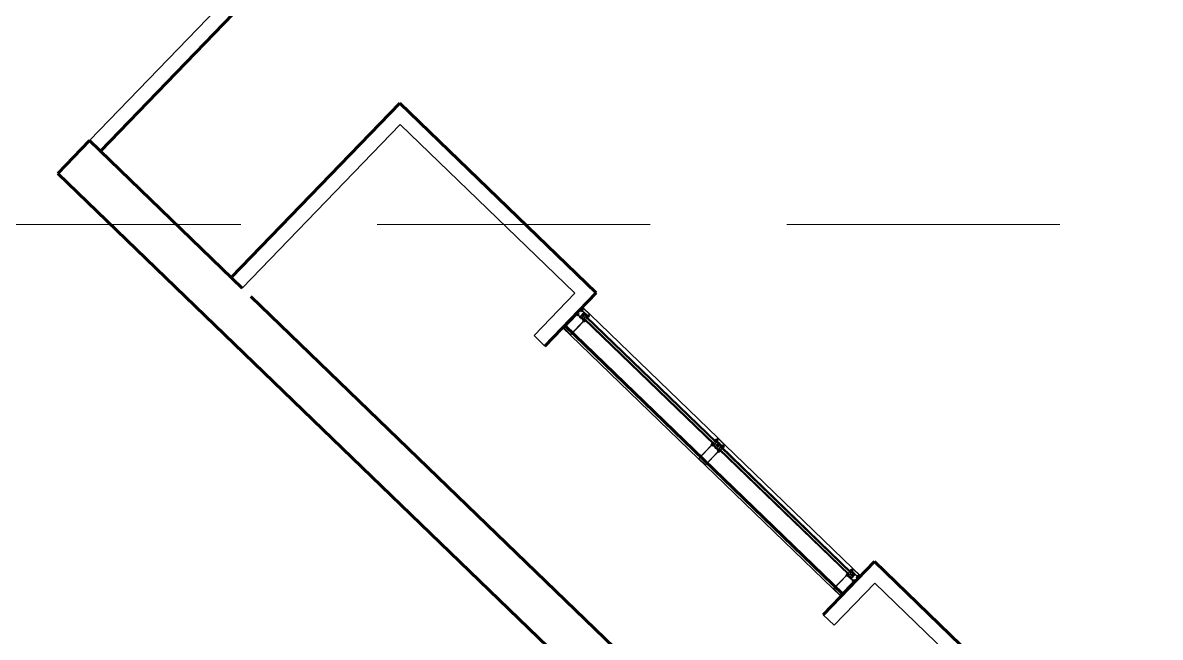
# Model space of a CAD drawing. Header units: feet. Extents: x 2597001 to 2598732, y 7017887 to 7019952.
# Drawn here: x 2597354.53 to 2597379.53, y 7018824.55 to 7018838.05 of the extents above; entities that cross this region are included whole.
import ezdxf

# ---------------------------------------------------------------- set-up
doc = ezdxf.new("R2010")
doc.units = ezdxf.units.FT
doc.header["$LTSCALE"] = 30
doc.header["$MEASUREMENT"] = 0
doc.linetypes.add('HIDDEN', pattern=[0.375, 0.25, -0.125])
doc.layers.get('0').update_dxf_attribs({"linetype": 'CONTINUOUS'})
for name, color, linetype, lineweight in [('18358A-BASE-SITE$0$Curb', 1, 'CONTINUOUS', 9), ('18358A-BASE-SITE$0$DICKS-A-WALL-AGAP', 1, 'CONTINUOUS', 20), ('18358A-BASE-SITE$0$DICKS-A-WALL-SHELL-EXT', 1, 'CONTINUOUS', 60), ('18358A-BASE-SITE$0$DICKS-A-WALL-SHELL-INT', 1, 'CONTINUOUS', 60)]:
    doc.layers.add(name, color=color, linetype=linetype, lineweight=lineweight)
doc.layers.add('GRID', color=254, linetype='HIDDEN')

msp = doc.modelspace()

# ---------------------------------------------------------------- linework, layer by layer
for p, q in [((2597366.835, 7018831.802), (2597366.401, 7018831.353)), ((2597366.839, 7018831.799), (2597366.835, 7018831.802)), ((2597366.839, 7018831.799), (2597366.841, 7018831.794)), ((2597366.841, 7018831.794), (2597366.844, 7018831.79)), ((2597366.844, 7018831.79), (2597366.847, 7018831.787)), ((2597366.847, 7018831.787), (2597366.852, 7018831.785)), ((2597366.852, 7018831.785), (2597366.854, 7018831.784)), ((2597366.854, 7018831.784), (2597367.004, 7018831.64)), ((2597369.729, 7018828.776), (2597366.86, 7018831.547)), ((2597369.787, 7018828.836), (2597366.918, 7018831.607)), ((2597366.983, 7018831.606), (2597366.965, 7018831.574)), ((2597366.978, 7018831.613), (2597367.004, 7018831.64)), ((2597366.978, 7018831.61), (2597366.983, 7018831.606)), ((2597366.401, 7018831.353), (2597366.405, 7018831.349)), ((2597366.405, 7018831.349), (2597366.409, 7018831.348)), ((2597366.405, 7018831.349), (2597366.405, 7018831.349)), ((2597366.409, 7018831.348), (2597366.414, 7018831.345)), ((2597366.414, 7018831.345), (2597366.417, 7018831.341)), ((2597366.417, 7018831.341), (2597366.419, 7018831.337)), ((2597366.419, 7018831.337), (2597366.42, 7018831.335)), ((2597366.42, 7018831.335), (2597366.57, 7018831.19)), ((2597366.57, 7018831.19), (2597366.857, 7018831.488)), ((2597366.859, 7018831.486), (2597366.863, 7018831.482)), ((2597366.863, 7018831.482), (2597366.894, 7018831.501)), ((2597369.664, 7018828.777), (2597369.682, 7018828.809)), ((2597369.784, 7018828.901), (2597369.753, 7018828.882)), ((2597369.788, 7018828.896), (2597369.784, 7018828.901)), ((2597369.792, 7018828.897), (2597369.817, 7018828.923)), ((2597369.967, 7018828.778), (2597369.817, 7018828.923)), ((2597369.383, 7018828.473), (2597369.67, 7018828.771)), ((2597369.533, 7018828.328), (2597369.82, 7018828.626)), ((2597369.669, 7018828.773), (2597369.664, 7018828.777)), ((2597369.822, 7018828.624), (2597369.826, 7018828.62)), ((2597372.693, 7018825.914), (2597369.823, 7018828.685)), ((2597369.826, 7018828.62), (2597369.858, 7018828.639)), ((2597372.75, 7018825.974), (2597369.881, 7018828.745)), ((2597369.946, 7018828.744), (2597369.928, 7018828.712)), ((2597369.942, 7018828.752), (2597369.967, 7018828.778)), ((2597369.942, 7018828.748), (2597369.946, 7018828.744)), ((2597369.533, 7018828.328), (2597369.383, 7018828.473)), ((2597372.755, 7018826.035), (2597372.78, 7018826.061)), ((2597372.93, 7018825.917), (2597372.78, 7018826.061)), ((2597372.346, 7018825.612), (2597372.634, 7018825.91)), ((2597372.949, 7018825.898), (2597372.515, 7018825.449)), ((2597372.628, 7018825.915), (2597372.645, 7018825.947)), ((2597372.632, 7018825.911), (2597372.628, 7018825.915)), ((2597372.747, 7018826.039), (2597372.716, 7018826.02)), ((2597372.751, 7018826.035), (2597372.747, 7018826.039)), ((2597372.931, 7018825.915), (2597372.93, 7018825.917)), ((2597372.933, 7018825.91), (2597372.931, 7018825.915)), ((2597372.945, 7018825.902), (2597372.94, 7018825.904)), ((2597372.945, 7018825.902), (2597372.949, 7018825.898)), ((2597372.496, 7018825.467), (2597372.346, 7018825.612)), ((2597372.498, 7018825.466), (2597372.496, 7018825.467)), ((2597372.502, 7018825.464), (2597372.498, 7018825.466)), ((2597372.506, 7018825.461), (2597372.502, 7018825.464)), ((2597372.509, 7018825.457), (2597372.506, 7018825.461)), ((2597372.511, 7018825.452), (2597372.509, 7018825.457)), ((2597372.511, 7018825.452), (2597372.511, 7018825.452)), ((2597372.515, 7018825.449), (2597372.511, 7018825.452))]:
    msp.add_line(p, q)
at = {"color": 9}
for p, q in [((2597366.81, 7018831.769), (2597366.839, 7018831.799)), ((2597366.832, 7018831.791), (2597366.833, 7018831.787)), ((2597366.835, 7018831.795), (2597366.837, 7018831.79)), ((2597366.42, 7018831.335), (2597366.724, 7018831.649)), ((2597366.431, 7018831.339), (2597366.713, 7018831.631)), ((2597366.437, 7018831.383), (2597366.719, 7018831.675)), ((2597366.709, 7018831.664), (2597366.463, 7018831.38)), ((2597366.713, 7018831.631), (2597366.733, 7018831.611)), ((2597366.716, 7018831.635), (2597366.729, 7018831.644)), ((2597366.716, 7018831.635), (2597366.733, 7018831.618)), ((2597366.719, 7018831.675), (2597366.745, 7018831.651)), ((2597366.723, 7018831.679), (2597366.781, 7018831.739)), ((2597366.748, 7018831.654), (2597366.723, 7018831.679)), ((2597366.729, 7018831.644), (2597366.724, 7018831.649)), ((2597366.726, 7018831.638), (2597366.727, 7018831.632)), ((2597366.729, 7018831.635), (2597366.726, 7018831.638)), ((2597366.727, 7018831.632), (2597366.73, 7018831.628)), ((2597366.745, 7018831.651), (2597366.729, 7018831.635)), ((2597366.73, 7018831.628), (2597366.741, 7018831.64)), ((2597366.733, 7018831.618), (2597366.742, 7018831.631)), ((2597366.744, 7018831.622), (2597366.733, 7018831.611)), ((2597366.741, 7018831.64), (2597366.749, 7018831.632)), ((2597366.785, 7018831.59), (2597366.742, 7018831.631)), ((2597366.778, 7018831.59), (2597366.744, 7018831.622)), ((2597366.745, 7018831.643), (2597366.759, 7018831.658)), ((2597366.752, 7018831.636), (2597366.745, 7018831.643)), ((2597366.756, 7018831.662), (2597366.748, 7018831.654)), ((2597366.749, 7018831.632), (2597366.752, 7018831.636)), ((2597366.759, 7018831.658), (2597366.756, 7018831.662)), ((2597366.771, 7018831.582), (2597366.778, 7018831.59)), ((2597366.771, 7018831.582), (2597366.775, 7018831.578)), ((2597366.775, 7018831.578), (2597366.778, 7018831.582)), ((2597366.778, 7018831.582), (2597366.804, 7018831.557)), ((2597366.781, 7018831.739), (2597366.806, 7018831.714)), ((2597366.785, 7018831.743), (2597366.806, 7018831.765)), ((2597366.81, 7018831.718), (2597366.785, 7018831.743)), ((2597366.785, 7018831.59), (2597366.791, 7018831.595)), ((2597366.789, 7018831.586), (2597366.796, 7018831.593)), ((2597366.789, 7018831.586), (2597366.808, 7018831.568)), ((2597366.793, 7018831.605), (2597366.791, 7018831.595)), ((2597366.854, 7018831.668), (2597366.793, 7018831.605)), ((2597366.798, 7018831.603), (2597366.796, 7018831.593)), ((2597366.854, 7018831.661), (2597366.798, 7018831.603)), ((2597366.806, 7018831.714), (2597366.799, 7018831.707)), ((2597366.799, 7018831.707), (2597366.803, 7018831.703)), ((2597366.801, 7018831.553), (2597366.804, 7018831.557)), ((2597366.801, 7018831.553), (2597366.805, 7018831.55)), ((2597366.803, 7018831.703), (2597366.817, 7018831.718)), ((2597366.805, 7018831.55), (2597366.812, 7018831.557)), ((2597366.806, 7018831.765), (2597366.812, 7018831.76)), ((2597366.808, 7018831.568), (2597366.814, 7018831.575)), ((2597366.816, 7018831.763), (2597366.81, 7018831.769)), ((2597366.81, 7018831.739), (2597366.825, 7018831.754)), ((2597366.816, 7018831.734), (2597366.81, 7018831.739)), ((2597366.825, 7018831.734), (2597366.81, 7018831.718)), ((2597366.812, 7018831.76), (2597366.816, 7018831.763)), ((2597366.812, 7018831.564), (2597366.817, 7018831.57)), ((2597366.812, 7018831.564), (2597366.855, 7018831.523)), ((2597366.812, 7018831.557), (2597366.845, 7018831.524)), ((2597366.824, 7018831.577), (2597366.814, 7018831.575)), ((2597366.825, 7018831.747), (2597366.816, 7018831.734)), ((2597366.817, 7018831.718), (2597366.825, 7018831.711)), ((2597366.827, 7018831.573), (2597366.817, 7018831.57)), ((2597366.821, 7018831.722), (2597366.832, 7018831.733)), ((2597366.828, 7018831.715), (2597366.821, 7018831.722)), ((2597366.822, 7018831.737), (2597366.825, 7018831.734)), ((2597366.828, 7018831.737), (2597366.822, 7018831.737)), ((2597366.88, 7018831.636), (2597366.824, 7018831.577)), ((2597366.834, 7018831.745), (2597366.825, 7018831.754)), ((2597366.825, 7018831.747), (2597366.842, 7018831.731)), ((2597366.825, 7018831.711), (2597366.828, 7018831.715)), ((2597366.849, 7018831.55), (2597366.826, 7018831.572)), ((2597366.888, 7018831.636), (2597366.827, 7018831.573)), ((2597366.828, 7018831.788), (2597366.83, 7018831.783)), ((2597366.832, 7018831.733), (2597366.828, 7018831.737)), ((2597366.829, 7018831.758), (2597366.854, 7018831.784)), ((2597366.829, 7018831.758), (2597366.837, 7018831.75)), ((2597366.842, 7018831.731), (2597366.829, 7018831.721)), ((2597366.829, 7018831.721), (2597366.942, 7018831.613)), ((2597366.83, 7018831.783), (2597366.833, 7018831.779)), ((2597366.833, 7018831.787), (2597366.836, 7018831.783)), ((2597366.833, 7018831.779), (2597366.837, 7018831.776)), ((2597366.834, 7018831.745), (2597366.84, 7018831.751)), ((2597366.836, 7018831.783), (2597366.84, 7018831.779)), ((2597366.836, 7018831.758), (2597366.854, 7018831.777)), ((2597366.838, 7018831.756), (2597366.836, 7018831.758)), ((2597366.837, 7018831.79), (2597366.84, 7018831.786)), ((2597366.837, 7018831.776), (2597366.841, 7018831.774)), ((2597366.84, 7018831.751), (2597366.837, 7018831.75)), ((2597366.838, 7018831.756), (2597366.855, 7018831.761)), ((2597366.838, 7018831.742), (2597366.85, 7018831.754)), ((2597366.838, 7018831.742), (2597366.849, 7018831.731)), ((2597366.838, 7018831.72), (2597366.849, 7018831.731)), ((2597366.872, 7018831.687), (2597366.838, 7018831.72)), ((2597366.843, 7018831.641), (2597366.838, 7018831.62)), ((2597366.838, 7018831.62), (2597366.84, 7018831.618)), ((2597366.84, 7018831.786), (2597366.844, 7018831.783)), ((2597366.84, 7018831.779), (2597366.845, 7018831.777)), ((2597366.861, 7018831.624), (2597366.84, 7018831.618)), ((2597366.841, 7018831.774), (2597366.843, 7018831.773)), ((2597366.858, 7018831.657), (2597366.843, 7018831.641)), ((2597366.849, 7018831.55), (2597366.843, 7018831.545)), ((2597366.844, 7018831.783), (2597366.848, 7018831.781)), ((2597366.848, 7018831.638), (2597366.844, 7018831.624)), ((2597366.858, 7018831.628), (2597366.844, 7018831.624)), ((2597366.845, 7018831.777), (2597366.847, 7018831.777)), ((2597366.848, 7018831.781), (2597366.85, 7018831.781)), ((2597366.866, 7018831.657), (2597366.848, 7018831.638)), ((2597366.85, 7018831.754), (2597366.857, 7018831.756)), ((2597366.859, 7018831.587), (2597366.85, 7018831.596)), ((2597366.851, 7018831.537), (2597366.923, 7018831.612)), ((2597366.854, 7018831.777), (2597366.996, 7018831.639)), ((2597366.868, 7018831.683), (2597366.854, 7018831.668)), ((2597366.854, 7018831.668), (2597366.869, 7018831.654)), ((2597366.854, 7018831.668), (2597366.866, 7018831.657)), ((2597366.854, 7018831.661), (2597366.858, 7018831.657)), ((2597366.854, 7018831.645), (2597366.855, 7018831.639)), ((2597366.857, 7018831.641), (2597366.854, 7018831.645)), ((2597366.857, 7018831.756), (2597366.855, 7018831.761)), ((2597366.855, 7018831.639), (2597366.858, 7018831.635)), ((2597366.86, 7018831.644), (2597366.857, 7018831.641)), ((2597366.876, 7018831.647), (2597366.858, 7018831.628)), ((2597366.858, 7018831.635), (2597366.864, 7018831.635)), ((2597366.859, 7018831.65), (2597366.86, 7018831.644)), ((2597366.863, 7018831.647), (2597366.859, 7018831.65)), ((2597366.859, 7018831.587), (2597366.877, 7018831.606)), ((2597366.861, 7018831.638), (2597366.864, 7018831.641)), ((2597366.876, 7018831.64), (2597366.861, 7018831.624)), ((2597366.864, 7018831.635), (2597366.861, 7018831.638)), ((2597366.869, 7018831.654), (2597366.863, 7018831.647)), ((2597366.864, 7018831.641), (2597366.87, 7018831.64)), ((2597366.866, 7018831.643), (2597366.873, 7018831.65)), ((2597366.87, 7018831.64), (2597366.866, 7018831.643)), ((2597366.868, 7018831.683), (2597366.868, 7018831.683)), ((2597366.902, 7018831.651), (2597366.868, 7018831.683)), ((2597366.877, 7018831.606), (2597366.868, 7018831.615)), ((2597366.869, 7018831.667), (2597366.87, 7018831.668)), ((2597366.872, 7018831.662), (2597366.869, 7018831.664)), ((2597366.872, 7018831.687), (2597366.874, 7018831.689)), ((2597366.876, 7018831.666), (2597366.873, 7018831.668)), ((2597366.873, 7018831.65), (2597366.888, 7018831.636)), ((2597366.874, 7018831.689), (2597366.908, 7018831.656)), ((2597366.874, 7018831.562), (2597366.903, 7018831.592)), ((2597369.744, 7018828.791), (2597366.874, 7018831.562)), ((2597366.904, 7018831.533), (2597366.874, 7018831.562)), ((2597366.875, 7018831.662), (2597366.876, 7018831.663)), ((2597366.876, 7018831.647), (2597366.888, 7018831.636)), ((2597366.876, 7018831.64), (2597366.88, 7018831.636)), ((2597366.881, 7018831.656), (2597366.881, 7018831.657)), ((2597366.883, 7018831.651), (2597366.881, 7018831.653)), ((2597366.887, 7018831.655), (2597366.884, 7018831.657)), ((2597366.886, 7018831.651), (2597366.887, 7018831.652)), ((2597366.888, 7018831.636), (2597366.902, 7018831.651)), ((2597366.91, 7018831.614), (2597366.888, 7018831.636)), ((2597369.773, 7018828.821), (2597366.903, 7018831.592)), ((2597366.903, 7018831.592), (2597366.933, 7018831.563)), ((2597366.933, 7018831.563), (2597366.904, 7018831.533)), ((2597366.906, 7018831.654), (2597366.908, 7018831.656)), ((2597366.906, 7018831.654), (2597366.94, 7018831.622)), ((2597366.91, 7018831.614), (2597366.916, 7018831.62)), ((2597366.925, 7018831.61), (2597366.929, 7018831.614)), ((2597366.957, 7018831.573), (2597366.925, 7018831.603)), ((2597366.944, 7018831.607), (2597366.936, 7018831.614)), ((2597366.94, 7018831.622), (2597366.95, 7018831.633)), ((2597366.951, 7018831.626), (2597366.942, 7018831.613)), ((2597366.95, 7018831.612), (2597366.944, 7018831.607)), ((2597366.944, 7018831.595), (2597366.944, 7018831.596)), ((2597366.952, 7018831.584), (2597366.944, 7018831.592)), ((2597366.949, 7018831.617), (2597366.947, 7018831.615)), ((2597366.947, 7018831.615), (2597366.95, 7018831.612)), ((2597366.956, 7018831.588), (2597366.947, 7018831.596)), ((2597366.957, 7018831.615), (2597366.949, 7018831.617)), ((2597366.954, 7018831.609), (2597366.949, 7018831.602)), ((2597366.96, 7018831.591), (2597366.949, 7018831.602)), ((2597366.962, 7018831.622), (2597366.95, 7018831.633)), ((2597366.967, 7018831.609), (2597366.951, 7018831.626)), ((2597366.954, 7018831.609), (2597366.957, 7018831.606)), ((2597366.967, 7018831.609), (2597366.955, 7018831.6)), ((2597366.955, 7018831.6), (2597366.96, 7018831.595)), ((2597366.955, 7018831.584), (2597366.956, 7018831.585)), ((2597366.957, 7018831.615), (2597366.959, 7018831.607)), ((2597366.959, 7018831.607), (2597366.957, 7018831.606)), ((2597366.978, 7018831.61), (2597366.96, 7018831.591)), ((2597366.96, 7018831.595), (2597366.975, 7018831.61)), ((2597366.962, 7018831.622), (2597366.974, 7018831.635)), ((2597366.965, 7018831.619), (2597366.971, 7018831.625)), ((2597366.965, 7018831.619), (2597366.975, 7018831.61)), ((2597366.971, 7018831.625), (2597366.97, 7018831.621)), ((2597366.978, 7018831.613), (2597366.97, 7018831.621)), ((2597366.974, 7018831.635), (2597366.975, 7018831.641)), ((2597366.975, 7018831.641), (2597366.98, 7018831.64)), ((2597366.976, 7018831.623), (2597366.98, 7018831.64)), ((2597366.976, 7018831.623), (2597366.978, 7018831.621)), ((2597366.978, 7018831.621), (2597366.996, 7018831.639)), ((2597369.817, 7018828.923), (2597367.004, 7018831.64)), ((2597366.405, 7018831.349), (2597366.434, 7018831.379)), ((2597366.408, 7018831.353), (2597366.413, 7018831.351)), ((2597366.412, 7018831.357), (2597366.417, 7018831.355)), ((2597366.413, 7018831.351), (2597366.417, 7018831.349)), ((2597366.416, 7018831.36), (2597366.42, 7018831.359)), ((2597366.417, 7018831.355), (2597366.421, 7018831.352)), ((2597366.417, 7018831.349), (2597366.421, 7018831.345)), ((2597366.42, 7018831.359), (2597366.424, 7018831.356)), ((2597366.421, 7018831.352), (2597366.424, 7018831.349)), ((2597366.421, 7018831.345), (2597366.423, 7018831.34)), ((2597366.423, 7018831.34), (2597366.423, 7018831.338)), ((2597366.424, 7018831.356), (2597366.428, 7018831.352)), ((2597366.424, 7018831.349), (2597366.426, 7018831.344)), ((2597366.426, 7018831.344), (2597366.427, 7018831.342)), ((2597366.428, 7018831.352), (2597366.43, 7018831.348)), ((2597366.43, 7018831.348), (2597366.431, 7018831.346)), ((2597366.431, 7018831.339), (2597366.573, 7018831.201)), ((2597366.434, 7018831.379), (2597366.439, 7018831.374)), ((2597366.443, 7018831.377), (2597366.437, 7018831.383)), ((2597366.439, 7018831.374), (2597366.443, 7018831.377)), ((2597366.573, 7018831.201), (2597366.855, 7018831.493)), ((2597366.845, 7018831.524), (2597366.835, 7018831.513)), ((2597366.855, 7018831.493), (2597366.835, 7018831.513)), ((2597366.842, 7018831.513), (2597366.855, 7018831.523)), ((2597366.859, 7018831.497), (2597366.842, 7018831.513)), ((2597366.851, 7018831.515), (2597366.852, 7018831.517)), ((2597366.853, 7018831.508), (2597366.851, 7018831.515)), ((2597366.852, 7018831.517), (2597366.855, 7018831.514)), ((2597366.856, 7018831.539), (2597366.853, 7018831.535)), ((2597366.861, 7018831.521), (2597366.853, 7018831.528)), ((2597366.853, 7018831.508), (2597366.861, 7018831.506)), ((2597366.855, 7018831.514), (2597366.861, 7018831.521)), ((2597366.857, 7018831.488), (2597366.873, 7018831.505)), ((2597366.859, 7018831.511), (2597366.865, 7018831.516)), ((2597366.859, 7018831.511), (2597366.862, 7018831.508)), ((2597366.859, 7018831.497), (2597366.868, 7018831.51)), ((2597366.859, 7018831.486), (2597366.877, 7018831.505)), ((2597366.861, 7018831.506), (2597366.862, 7018831.508)), ((2597366.895, 7018831.509), (2597366.864, 7018831.539)), ((2597366.877, 7018831.505), (2597366.865, 7018831.516)), ((2597366.868, 7018831.51), (2597366.873, 7018831.505)), ((2597366.871, 7018831.52), (2597366.872, 7018831.521)), ((2597366.88, 7018831.51), (2597366.872, 7018831.517)), ((2597366.883, 7018831.513), (2597366.875, 7018831.521)), ((2597366.883, 7018831.51), (2597366.883, 7018831.51)), ((2597366.904, 7018831.533), (2597366.904, 7018831.533)), ((2597369.383, 7018828.473), (2597366.57, 7018831.19)), ((2597369.669, 7018828.773), (2597369.687, 7018828.792)), ((2597369.687, 7018828.792), (2597369.698, 7018828.78)), ((2597369.69, 7018828.81), (2597369.722, 7018828.779)), ((2597369.691, 7018828.797), (2597369.692, 7018828.798)), ((2597369.7, 7018828.786), (2597369.691, 7018828.794)), ((2597369.703, 7018828.79), (2597369.695, 7018828.798)), ((2597369.714, 7018828.82), (2597369.743, 7018828.85)), ((2597369.744, 7018828.791), (2597369.714, 7018828.82)), ((2597369.72, 7018828.766), (2597369.793, 7018828.841)), ((2597369.743, 7018828.85), (2597369.773, 7018828.821)), ((2597369.773, 7018828.821), (2597369.744, 7018828.791)), ((2597369.752, 7018828.874), (2597369.783, 7018828.843)), ((2597369.817, 7018828.807), (2597369.757, 7018828.744)), ((2597369.817, 7018828.799), (2597369.761, 7018828.741)), ((2597369.764, 7018828.872), (2597369.764, 7018828.873)), ((2597369.772, 7018828.861), (2597369.764, 7018828.869)), ((2597369.776, 7018828.865), (2597369.767, 7018828.873)), ((2597369.788, 7018828.896), (2597369.77, 7018828.878)), ((2597369.77, 7018828.878), (2597369.782, 7018828.866)), ((2597369.77, 7018828.776), (2597369.788, 7018828.795)), ((2597369.774, 7018828.878), (2597369.788, 7018828.893)), ((2597369.779, 7018828.872), (2597369.774, 7018828.878)), ((2597369.775, 7018828.861), (2597369.776, 7018828.862)), ((2597369.788, 7018828.885), (2597369.779, 7018828.872)), ((2597369.788, 7018828.872), (2597369.782, 7018828.866)), ((2597369.786, 7018828.877), (2597369.785, 7018828.875)), ((2597369.788, 7018828.872), (2597369.785, 7018828.875)), ((2597369.794, 7018828.875), (2597369.786, 7018828.877)), ((2597369.792, 7018828.868), (2597369.786, 7018828.862)), ((2597369.786, 7018828.862), (2597369.794, 7018828.854)), ((2597369.797, 7018828.884), (2597369.788, 7018828.893)), ((2597369.788, 7018828.885), (2597369.805, 7018828.869)), ((2597369.788, 7018828.795), (2597369.797, 7018828.786)), ((2597369.791, 7018828.843), (2597369.794, 7018828.847)), ((2597369.792, 7018828.897), (2597369.8, 7018828.889)), ((2597369.805, 7018828.869), (2597369.792, 7018828.86)), ((2597369.795, 7018828.865), (2597369.792, 7018828.868)), ((2597369.905, 7018828.751), (2597369.792, 7018828.86)), ((2597369.794, 7018828.875), (2597369.797, 7018828.867)), ((2597369.797, 7018828.867), (2597369.795, 7018828.865)), ((2597369.795, 7018828.828), (2597369.8, 7018828.834)), ((2597369.795, 7018828.828), (2597369.817, 7018828.807)), ((2597369.797, 7018828.884), (2597369.803, 7018828.89)), ((2597369.799, 7018828.897), (2597369.817, 7018828.915)), ((2597369.801, 7018828.895), (2597369.799, 7018828.897)), ((2597369.803, 7018828.89), (2597369.8, 7018828.889)), ((2597369.801, 7018828.895), (2597369.818, 7018828.899)), ((2597369.801, 7018828.88), (2597369.813, 7018828.893)), ((2597369.801, 7018828.88), (2597369.812, 7018828.869)), ((2597369.802, 7018828.858), (2597369.812, 7018828.869)), ((2597369.835, 7018828.825), (2597369.802, 7018828.858)), ((2597369.822, 7018828.795), (2597369.806, 7018828.779)), ((2597369.829, 7018828.795), (2597369.811, 7018828.777)), ((2597369.813, 7018828.893), (2597369.82, 7018828.894)), ((2597369.96, 7018828.778), (2597369.817, 7018828.915)), ((2597369.817, 7018828.807), (2597369.832, 7018828.822)), ((2597369.829, 7018828.795), (2597369.817, 7018828.807)), ((2597369.832, 7018828.792), (2597369.817, 7018828.807)), ((2597369.822, 7018828.795), (2597369.817, 7018828.799)), ((2597369.82, 7018828.894), (2597369.818, 7018828.899)), ((2597369.826, 7018828.786), (2597369.832, 7018828.792)), ((2597369.832, 7018828.822), (2597369.865, 7018828.789)), ((2597369.833, 7018828.806), (2597369.833, 7018828.806)), ((2597369.835, 7018828.8), (2597369.833, 7018828.803)), ((2597369.835, 7018828.825), (2597369.837, 7018828.827)), ((2597369.839, 7018828.804), (2597369.836, 7018828.806)), ((2597369.871, 7018828.795), (2597369.837, 7018828.827)), ((2597369.838, 7018828.8), (2597369.839, 7018828.801)), ((2597369.844, 7018828.795), (2597369.844, 7018828.796)), ((2597369.846, 7018828.789), (2597369.844, 7018828.792)), ((2597369.85, 7018828.793), (2597369.847, 7018828.796)), ((2597369.869, 7018828.793), (2597369.871, 7018828.795)), ((2597369.869, 7018828.793), (2597369.903, 7018828.76)), ((2597369.394, 7018828.477), (2597369.676, 7018828.769)), ((2597369.536, 7018828.34), (2597369.818, 7018828.632)), ((2597369.67, 7018828.771), (2597369.687, 7018828.788)), ((2597369.676, 7018828.769), (2597369.697, 7018828.749)), ((2597369.68, 7018828.773), (2597369.692, 7018828.782)), ((2597369.68, 7018828.773), (2597369.697, 7018828.757)), ((2597369.692, 7018828.782), (2597369.687, 7018828.788)), ((2597369.688, 7018828.775), (2597369.69, 7018828.777)), ((2597369.69, 7018828.767), (2597369.688, 7018828.775)), ((2597369.693, 7018828.774), (2597369.69, 7018828.777)), ((2597369.69, 7018828.767), (2597369.698, 7018828.765)), ((2597369.693, 7018828.774), (2597369.698, 7018828.78)), ((2597369.697, 7018828.77), (2597369.703, 7018828.776)), ((2597369.697, 7018828.757), (2597369.705, 7018828.77)), ((2597369.7, 7018828.767), (2597369.697, 7018828.77)), ((2597369.708, 7018828.761), (2597369.697, 7018828.749)), ((2597369.698, 7018828.765), (2597369.7, 7018828.767)), ((2597369.703, 7018828.786), (2597369.703, 7018828.787)), ((2597369.703, 7018828.776), (2597369.711, 7018828.768)), ((2597369.749, 7018828.728), (2597369.705, 7018828.77)), ((2597369.741, 7018828.728), (2597369.708, 7018828.761)), ((2597369.722, 7018828.772), (2597369.718, 7018828.768)), ((2597369.733, 7018828.765), (2597369.728, 7018828.759)), ((2597369.733, 7018828.765), (2597369.756, 7018828.743)), ((2597369.734, 7018828.721), (2597369.741, 7018828.728)), ((2597369.738, 7018828.717), (2597369.734, 7018828.721)), ((2597369.738, 7018828.717), (2597369.741, 7018828.721)), ((2597369.768, 7018828.695), (2597369.741, 7018828.721)), ((2597369.744, 7018828.791), (2597369.744, 7018828.791)), ((2597369.749, 7018828.728), (2597369.754, 7018828.734)), ((2597369.752, 7018828.725), (2597369.759, 7018828.731)), ((2597369.771, 7018828.706), (2597369.752, 7018828.725)), ((2597369.757, 7018828.744), (2597369.754, 7018828.734)), ((2597369.761, 7018828.741), (2597369.759, 7018828.731)), ((2597369.764, 7018828.692), (2597369.768, 7018828.695)), ((2597369.768, 7018828.688), (2597369.764, 7018828.692)), ((2597369.768, 7018828.688), (2597369.775, 7018828.695)), ((2597369.77, 7018828.776), (2597369.779, 7018828.767)), ((2597369.771, 7018828.706), (2597369.777, 7018828.713)), ((2597369.775, 7018828.703), (2597369.78, 7018828.708)), ((2597369.775, 7018828.703), (2597369.818, 7018828.661)), ((2597369.775, 7018828.695), (2597369.809, 7018828.663)), ((2597369.787, 7018828.716), (2597369.777, 7018828.713)), ((2597369.79, 7018828.711), (2597369.78, 7018828.708)), ((2597369.844, 7018828.774), (2597369.787, 7018828.716)), ((2597369.812, 7018828.689), (2597369.789, 7018828.71)), ((2597369.851, 7018828.774), (2597369.79, 7018828.711)), ((2597369.809, 7018828.663), (2597369.798, 7018828.652)), ((2597369.818, 7018828.632), (2597369.798, 7018828.652)), ((2597369.806, 7018828.779), (2597369.801, 7018828.758)), ((2597369.803, 7018828.756), (2597369.801, 7018828.758)), ((2597369.824, 7018828.762), (2597369.803, 7018828.756)), ((2597369.805, 7018828.652), (2597369.818, 7018828.661)), ((2597369.822, 7018828.636), (2597369.805, 7018828.652)), ((2597369.812, 7018828.689), (2597369.806, 7018828.683)), ((2597369.811, 7018828.777), (2597369.807, 7018828.763)), ((2597369.821, 7018828.767), (2597369.807, 7018828.763)), ((2597369.822, 7018828.726), (2597369.813, 7018828.735)), ((2597369.814, 7018828.676), (2597369.886, 7018828.751)), ((2597369.814, 7018828.654), (2597369.816, 7018828.656)), ((2597369.816, 7018828.646), (2597369.814, 7018828.654)), ((2597369.82, 7018828.678), (2597369.816, 7018828.674)), ((2597369.824, 7018828.659), (2597369.816, 7018828.667)), ((2597369.816, 7018828.656), (2597369.819, 7018828.653)), ((2597369.816, 7018828.646), (2597369.824, 7018828.644)), ((2597369.818, 7018828.777), (2597369.817, 7018828.783)), ((2597369.817, 7018828.783), (2597369.82, 7018828.78)), ((2597369.821, 7018828.774), (2597369.818, 7018828.777)), ((2597369.819, 7018828.653), (2597369.824, 7018828.659)), ((2597369.82, 7018828.78), (2597369.823, 7018828.783)), ((2597369.82, 7018828.626), (2597369.837, 7018828.643)), ((2597369.839, 7018828.786), (2597369.821, 7018828.767)), ((2597369.827, 7018828.773), (2597369.821, 7018828.774)), ((2597369.823, 7018828.783), (2597369.822, 7018828.789)), ((2597369.822, 7018828.789), (2597369.826, 7018828.786)), ((2597369.822, 7018828.726), (2597369.84, 7018828.745)), ((2597369.822, 7018828.649), (2597369.829, 7018828.654)), ((2597369.822, 7018828.636), (2597369.831, 7018828.649)), ((2597369.822, 7018828.649), (2597369.826, 7018828.646)), ((2597369.822, 7018828.624), (2597369.84, 7018828.643)), ((2597369.827, 7018828.779), (2597369.824, 7018828.776)), ((2597369.839, 7018828.778), (2597369.824, 7018828.762)), ((2597369.824, 7018828.776), (2597369.827, 7018828.773)), ((2597369.824, 7018828.644), (2597369.826, 7018828.646)), ((2597369.833, 7018828.779), (2597369.827, 7018828.779)), ((2597369.859, 7018828.647), (2597369.827, 7018828.678)), ((2597369.836, 7018828.789), (2597369.829, 7018828.782)), ((2597369.829, 7018828.782), (2597369.833, 7018828.779)), ((2597369.84, 7018828.643), (2597369.829, 7018828.654)), ((2597369.84, 7018828.745), (2597369.831, 7018828.754)), ((2597369.831, 7018828.649), (2597369.837, 7018828.643)), ((2597369.835, 7018828.659), (2597369.835, 7018828.66)), ((2597369.843, 7018828.648), (2597369.835, 7018828.656)), ((2597369.851, 7018828.774), (2597369.836, 7018828.789)), ((2597369.837, 7018828.7), (2597369.866, 7018828.73)), ((2597372.707, 7018825.929), (2597369.837, 7018828.7)), ((2597369.867, 7018828.671), (2597369.837, 7018828.7)), ((2597369.847, 7018828.652), (2597369.838, 7018828.66)), ((2597369.851, 7018828.774), (2597369.839, 7018828.786)), ((2597369.844, 7018828.774), (2597369.839, 7018828.778)), ((2597369.846, 7018828.648), (2597369.847, 7018828.649)), ((2597369.849, 7018828.789), (2597369.85, 7018828.79)), ((2597369.865, 7018828.789), (2597369.851, 7018828.774)), ((2597369.873, 7018828.752), (2597369.851, 7018828.774)), ((2597369.865, 7018828.789), (2597369.865, 7018828.789)), ((2597372.736, 7018825.959), (2597369.866, 7018828.73)), ((2597369.866, 7018828.73), (2597369.896, 7018828.701)), ((2597369.896, 7018828.701), (2597369.867, 7018828.671)), ((2597369.867, 7018828.671), (2597369.867, 7018828.671)), ((2597369.873, 7018828.752), (2597369.879, 7018828.758)), ((2597369.888, 7018828.749), (2597369.892, 7018828.753)), ((2597369.92, 7018828.711), (2597369.889, 7018828.741)), ((2597369.907, 7018828.745), (2597369.899, 7018828.753)), ((2597369.903, 7018828.76), (2597369.914, 7018828.772)), ((2597369.914, 7018828.764), (2597369.905, 7018828.751)), ((2597369.913, 7018828.751), (2597369.907, 7018828.745)), ((2597369.907, 7018828.734), (2597369.908, 7018828.735)), ((2597369.915, 7018828.723), (2597369.907, 7018828.731)), ((2597369.912, 7018828.756), (2597369.91, 7018828.754)), ((2597369.91, 7018828.754), (2597369.913, 7018828.751)), ((2597369.919, 7018828.727), (2597369.911, 7018828.735)), ((2597369.92, 7018828.754), (2597369.912, 7018828.756)), ((2597369.917, 7018828.747), (2597369.912, 7018828.741)), ((2597369.924, 7018828.729), (2597369.912, 7018828.741)), ((2597369.925, 7018828.761), (2597369.914, 7018828.772)), ((2597369.931, 7018828.748), (2597369.914, 7018828.764)), ((2597369.917, 7018828.747), (2597369.92, 7018828.744)), ((2597369.931, 7018828.748), (2597369.918, 7018828.739)), ((2597369.918, 7018828.739), (2597369.923, 7018828.733)), ((2597369.918, 7018828.723), (2597369.919, 7018828.724)), ((2597369.92, 7018828.754), (2597369.922, 7018828.746)), ((2597369.922, 7018828.746), (2597369.92, 7018828.744)), ((2597369.923, 7018828.733), (2597369.938, 7018828.748)), ((2597369.942, 7018828.748), (2597369.924, 7018828.729)), ((2597369.925, 7018828.761), (2597369.937, 7018828.773)), ((2597369.929, 7018828.757), (2597369.934, 7018828.763)), ((2597369.929, 7018828.757), (2597369.938, 7018828.748)), ((2597369.934, 7018828.763), (2597369.933, 7018828.76)), ((2597369.942, 7018828.752), (2597369.933, 7018828.76)), ((2597369.937, 7018828.773), (2597369.938, 7018828.78)), ((2597369.938, 7018828.78), (2597369.944, 7018828.779)), ((2597369.939, 7018828.761), (2597369.944, 7018828.779)), ((2597369.939, 7018828.761), (2597369.941, 7018828.759)), ((2597369.941, 7018828.759), (2597369.96, 7018828.778)), ((2597372.78, 7018826.061), (2597369.967, 7018828.778)), ((2597369.536, 7018828.34), (2597369.394, 7018828.477)), ((2597372.346, 7018825.612), (2597369.533, 7018828.328)), ((2597372.762, 7018826.035), (2597372.78, 7018826.054)), ((2597372.923, 7018825.916), (2597372.78, 7018826.054)), ((2597372.357, 7018825.616), (2597372.639, 7018825.908)), ((2597372.632, 7018825.911), (2597372.65, 7018825.93)), ((2597372.634, 7018825.91), (2597372.65, 7018825.926)), ((2597372.639, 7018825.908), (2597372.66, 7018825.888)), ((2597372.643, 7018825.912), (2597372.656, 7018825.921)), ((2597372.643, 7018825.912), (2597372.66, 7018825.895)), ((2597372.65, 7018825.93), (2597372.662, 7018825.919)), ((2597372.656, 7018825.921), (2597372.65, 7018825.926)), ((2597372.651, 7018825.914), (2597372.653, 7018825.915)), ((2597372.654, 7018825.906), (2597372.651, 7018825.914)), ((2597372.653, 7018825.948), (2597372.685, 7018825.918)), ((2597372.656, 7018825.912), (2597372.653, 7018825.915)), ((2597372.654, 7018825.906), (2597372.661, 7018825.904)), ((2597372.655, 7018825.936), (2597372.655, 7018825.936)), ((2597372.663, 7018825.925), (2597372.655, 7018825.933)), ((2597372.656, 7018825.912), (2597372.662, 7018825.919)), ((2597372.666, 7018825.929), (2597372.658, 7018825.937)), ((2597372.66, 7018825.909), (2597372.666, 7018825.914)), ((2597372.663, 7018825.906), (2597372.66, 7018825.909)), ((2597372.66, 7018825.895), (2597372.669, 7018825.908)), ((2597372.671, 7018825.899), (2597372.66, 7018825.888)), ((2597372.661, 7018825.904), (2597372.663, 7018825.906)), ((2597372.666, 7018825.925), (2597372.666, 7018825.926)), ((2597372.666, 7018825.914), (2597372.674, 7018825.907)), ((2597372.712, 7018825.867), (2597372.669, 7018825.908)), ((2597372.704, 7018825.867), (2597372.671, 7018825.899)), ((2597372.677, 7018825.958), (2597372.706, 7018825.988)), ((2597372.707, 7018825.929), (2597372.677, 7018825.958)), ((2597372.685, 7018825.911), (2597372.681, 7018825.907)), ((2597372.683, 7018825.905), (2597372.756, 7018825.98)), ((2597372.696, 7018825.903), (2597372.691, 7018825.898)), ((2597372.696, 7018825.903), (2597372.719, 7018825.882)), ((2597372.697, 7018825.859), (2597372.704, 7018825.867)), ((2597372.701, 7018825.855), (2597372.697, 7018825.859)), ((2597372.701, 7018825.855), (2597372.705, 7018825.859)), ((2597372.731, 7018825.834), (2597372.705, 7018825.859)), ((2597372.706, 7018825.988), (2597372.736, 7018825.959)), ((2597372.736, 7018825.959), (2597372.707, 7018825.929)), ((2597372.707, 7018825.929), (2597372.707, 7018825.929)), ((2597372.712, 7018825.867), (2597372.717, 7018825.872)), ((2597372.715, 7018826.012), (2597372.746, 7018825.982)), ((2597372.716, 7018825.863), (2597372.722, 7018825.87)), ((2597372.734, 7018825.845), (2597372.716, 7018825.863)), ((2597372.72, 7018825.882), (2597372.717, 7018825.872)), ((2597372.78, 7018825.945), (2597372.72, 7018825.882)), ((2597372.724, 7018825.88), (2597372.722, 7018825.87)), ((2597372.781, 7018825.938), (2597372.724, 7018825.88)), ((2597372.727, 7018826.011), (2597372.728, 7018826.011)), ((2597372.735, 7018826), (2597372.727, 7018826.008)), ((2597372.727, 7018825.83), (2597372.731, 7018825.834)), ((2597372.731, 7018825.826), (2597372.727, 7018825.83)), ((2597372.739, 7018826.004), (2597372.731, 7018826.011)), ((2597372.731, 7018825.826), (2597372.738, 7018825.834)), ((2597372.751, 7018826.035), (2597372.733, 7018826.016)), ((2597372.733, 7018826.016), (2597372.745, 7018826.005)), ((2597372.733, 7018825.915), (2597372.751, 7018825.934)), ((2597372.733, 7018825.915), (2597372.742, 7018825.906)), ((2597372.734, 7018825.845), (2597372.741, 7018825.852)), ((2597372.737, 7018826.016), (2597372.751, 7018826.031)), ((2597372.743, 7018826.011), (2597372.737, 7018826.016)), ((2597372.738, 7018826), (2597372.739, 7018826.001)), ((2597372.738, 7018825.841), (2597372.743, 7018825.847)), ((2597372.738, 7018825.841), (2597372.781, 7018825.8)), ((2597372.738, 7018825.834), (2597372.772, 7018825.801)), ((2597372.751, 7018825.854), (2597372.741, 7018825.852)), ((2597372.751, 7018826.024), (2597372.743, 7018826.011)), ((2597372.753, 7018825.85), (2597372.743, 7018825.847)), ((2597372.751, 7018826.01), (2597372.745, 7018826.005)), ((2597372.75, 7018826.015), (2597372.748, 7018826.013)), ((2597372.751, 7018826.01), (2597372.748, 7018826.013)), ((2597372.757, 7018826.013), (2597372.75, 7018826.015)), ((2597372.755, 7018826.007), (2597372.75, 7018826)), ((2597372.75, 7018826), (2597372.757, 7018825.993)), ((2597372.761, 7018826.022), (2597372.751, 7018826.031)), ((2597372.751, 7018826.024), (2597372.768, 7018826.008)), ((2597372.751, 7018825.934), (2597372.76, 7018825.925)), ((2597372.807, 7018825.913), (2597372.751, 7018825.854)), ((2597372.814, 7018825.913), (2597372.753, 7018825.85)), ((2597372.754, 7018825.982), (2597372.757, 7018825.986)), ((2597372.755, 7018826.035), (2597372.763, 7018826.027)), ((2597372.768, 7018826.008), (2597372.755, 7018825.998)), ((2597372.758, 7018826.004), (2597372.755, 7018826.007)), ((2597372.868, 7018825.89), (2597372.755, 7018825.998)), ((2597372.757, 7018826.013), (2597372.76, 7018826.006)), ((2597372.76, 7018826.006), (2597372.758, 7018826.004)), ((2597372.758, 7018825.967), (2597372.763, 7018825.973)), ((2597372.758, 7018825.967), (2597372.78, 7018825.945)), ((2597372.761, 7018826.022), (2597372.766, 7018826.028)), ((2597372.772, 7018825.801), (2597372.761, 7018825.79)), ((2597372.764, 7018826.033), (2597372.762, 7018826.035)), ((2597372.766, 7018826.028), (2597372.763, 7018826.027)), ((2597372.764, 7018826.033), (2597372.782, 7018826.038)), ((2597372.764, 7018826.019), (2597372.776, 7018826.031)), ((2597372.764, 7018826.019), (2597372.776, 7018826.008)), ((2597372.769, 7018825.918), (2597372.764, 7018825.897)), ((2597372.766, 7018825.895), (2597372.764, 7018825.897)), ((2597372.765, 7018825.997), (2597372.776, 7018826.008)), ((2597372.798, 7018825.964), (2597372.765, 7018825.997)), ((2597372.787, 7018825.901), (2597372.766, 7018825.895)), ((2597372.768, 7018825.79), (2597372.781, 7018825.8)), ((2597372.785, 7018825.934), (2597372.769, 7018825.918)), ((2597372.774, 7018825.915), (2597372.771, 7018825.901)), ((2597372.784, 7018825.905), (2597372.771, 7018825.901)), ((2597372.792, 7018825.934), (2597372.774, 7018825.915)), ((2597372.776, 7018826.031), (2597372.783, 7018826.033)), ((2597372.779, 7018825.788), (2597372.789, 7018825.799)), ((2597372.78, 7018825.945), (2597372.795, 7018825.96)), ((2597372.795, 7018825.931), (2597372.78, 7018825.945)), ((2597372.792, 7018825.934), (2597372.78, 7018825.945)), ((2597372.78, 7018825.922), (2597372.783, 7018825.918)), ((2597372.781, 7018825.916), (2597372.78, 7018825.922)), ((2597372.785, 7018825.934), (2597372.781, 7018825.938)), ((2597372.785, 7018825.912), (2597372.781, 7018825.916)), ((2597372.783, 7018826.033), (2597372.782, 7018826.038)), ((2597372.782, 7018825.806), (2597372.785, 7018825.81)), ((2597372.789, 7018825.799), (2597372.782, 7018825.806)), ((2597372.783, 7018825.918), (2597372.786, 7018825.921)), ((2597372.802, 7018825.924), (2597372.784, 7018825.905)), ((2597372.79, 7018825.912), (2597372.785, 7018825.912)), ((2597372.785, 7018825.81), (2597372.793, 7018825.803)), ((2597372.8, 7018825.803), (2597372.785, 7018825.787)), ((2597372.786, 7018825.927), (2597372.789, 7018825.924)), ((2597372.786, 7018825.921), (2597372.786, 7018825.927)), ((2597372.79, 7018825.918), (2597372.787, 7018825.915)), ((2597372.802, 7018825.917), (2597372.787, 7018825.901)), ((2597372.787, 7018825.915), (2597372.79, 7018825.912)), ((2597372.789, 7018825.924), (2597372.795, 7018825.931)), ((2597372.796, 7018825.917), (2597372.79, 7018825.918)), ((2597372.799, 7018825.927), (2597372.793, 7018825.92)), ((2597372.793, 7018825.92), (2597372.796, 7018825.917)), ((2597372.793, 7018825.803), (2597372.807, 7018825.818)), ((2597372.795, 7018825.96), (2597372.829, 7018825.928)), ((2597372.796, 7018825.944), (2597372.796, 7018825.945)), ((2597372.798, 7018825.939), (2597372.796, 7018825.941)), ((2597372.798, 7018825.964), (2597372.8, 7018825.966)), ((2597372.802, 7018825.942), (2597372.799, 7018825.945)), ((2597372.814, 7018825.913), (2597372.799, 7018825.927)), ((2597372.834, 7018825.933), (2597372.8, 7018825.966)), ((2597372.826, 7018825.778), (2597372.8, 7018825.803)), ((2597372.801, 7018825.939), (2597372.802, 7018825.939)), ((2597372.814, 7018825.913), (2597372.802, 7018825.924)), ((2597372.807, 7018825.913), (2597372.802, 7018825.917)), ((2597372.811, 7018825.814), (2597372.804, 7018825.807)), ((2597372.804, 7018825.807), (2597372.829, 7018825.782)), ((2597372.807, 7018825.933), (2597372.808, 7018825.934)), ((2597372.81, 7018825.928), (2597372.807, 7018825.93)), ((2597372.807, 7018825.818), (2597372.811, 7018825.814)), ((2597372.813, 7018825.932), (2597372.811, 7018825.934)), ((2597372.813, 7018825.928), (2597372.813, 7018825.929)), ((2597372.829, 7018825.928), (2597372.814, 7018825.913)), ((2597372.829, 7018825.928), (2597372.829, 7018825.928)), ((2597372.829, 7018825.782), (2597372.887, 7018825.842)), ((2597372.832, 7018825.931), (2597372.834, 7018825.933)), ((2597372.832, 7018825.931), (2597372.866, 7018825.899)), ((2597372.851, 7018825.863), (2597372.865, 7018825.878)), ((2597372.855, 7018825.859), (2597372.851, 7018825.863)), ((2597372.862, 7018825.867), (2597372.855, 7018825.859)), ((2597372.858, 7018825.885), (2597372.862, 7018825.889)), ((2597372.865, 7018825.878), (2597372.858, 7018825.885)), ((2597372.862, 7018825.889), (2597372.869, 7018825.881)), ((2597372.887, 7018825.842), (2597372.862, 7018825.867)), ((2597372.866, 7018825.899), (2597372.877, 7018825.91)), ((2597372.881, 7018825.886), (2597372.866, 7018825.87)), ((2597372.866, 7018825.87), (2597372.891, 7018825.846)), ((2597372.877, 7018825.903), (2597372.868, 7018825.89)), ((2597372.869, 7018825.881), (2597372.88, 7018825.893)), ((2597372.888, 7018825.899), (2597372.877, 7018825.91)), ((2597372.894, 7018825.886), (2597372.877, 7018825.903)), ((2597372.88, 7018825.893), (2597372.884, 7018825.889)), ((2597372.884, 7018825.883), (2597372.881, 7018825.886)), ((2597372.894, 7018825.886), (2597372.881, 7018825.877)), ((2597372.881, 7018825.877), (2597372.887, 7018825.872)), ((2597372.884, 7018825.889), (2597372.884, 7018825.883)), ((2597372.887, 7018825.872), (2597372.901, 7018825.887)), ((2597372.888, 7018825.899), (2597372.9, 7018825.912)), ((2597372.891, 7018825.846), (2597372.912, 7018825.868)), ((2597372.892, 7018825.896), (2597372.897, 7018825.902)), ((2597372.892, 7018825.896), (2597372.901, 7018825.887)), ((2597372.897, 7018825.902), (2597372.897, 7018825.898)), ((2597372.905, 7018825.89), (2597372.897, 7018825.898)), ((2597372.9, 7018825.912), (2597372.902, 7018825.918)), ((2597372.902, 7018825.918), (2597372.907, 7018825.917)), ((2597372.902, 7018825.9), (2597372.907, 7018825.917)), ((2597372.902, 7018825.9), (2597372.905, 7018825.898)), ((2597372.905, 7018825.89), (2597372.93, 7018825.917)), ((2597372.905, 7018825.898), (2597372.923, 7018825.916)), ((2597372.907, 7018825.874), (2597372.91, 7018825.878)), ((2597372.912, 7018825.868), (2597372.907, 7018825.874)), ((2597372.91, 7018825.878), (2597372.916, 7018825.872)), ((2597372.916, 7018825.872), (2597372.945, 7018825.902)), ((2597372.92, 7018825.903), (2597372.919, 7018825.905)), ((2597372.922, 7018825.899), (2597372.92, 7018825.903)), ((2597372.925, 7018825.895), (2597372.922, 7018825.899)), ((2597372.923, 7018825.907), (2597372.923, 7018825.909)), ((2597372.926, 7018825.903), (2597372.923, 7018825.907)), ((2597372.929, 7018825.892), (2597372.925, 7018825.895)), ((2597372.927, 7018825.911), (2597372.926, 7018825.913)), ((2597372.929, 7018825.899), (2597372.926, 7018825.903)), ((2597372.929, 7018825.906), (2597372.927, 7018825.911)), ((2597372.933, 7018825.903), (2597372.929, 7018825.906)), ((2597372.933, 7018825.896), (2597372.929, 7018825.899)), ((2597372.934, 7018825.891), (2597372.929, 7018825.892)), ((2597372.936, 7018825.906), (2597372.933, 7018825.91)), ((2597372.937, 7018825.9), (2597372.933, 7018825.903)), ((2597372.938, 7018825.895), (2597372.933, 7018825.896)), ((2597372.94, 7018825.904), (2597372.936, 7018825.906)), ((2597372.941, 7018825.898), (2597372.937, 7018825.9)), ((2597372.499, 7018825.478), (2597372.357, 7018825.616)), ((2597372.496, 7018825.467), (2597372.8, 7018825.782)), ((2597372.499, 7018825.478), (2597372.782, 7018825.77)), ((2597372.815, 7018825.767), (2597372.539, 7018825.512)), ((2597372.543, 7018825.486), (2597372.826, 7018825.778)), ((2597372.782, 7018825.77), (2597372.761, 7018825.79)), ((2597372.785, 7018825.774), (2597372.768, 7018825.79)), ((2597372.782, 7018825.784), (2597372.779, 7018825.788)), ((2597372.788, 7018825.784), (2597372.782, 7018825.784)), ((2597372.785, 7018825.787), (2597372.788, 7018825.784)), ((2597372.785, 7018825.774), (2597372.794, 7018825.787)), ((2597372.794, 7018825.787), (2597372.8, 7018825.782)), ((2597372.501, 7018825.47), (2597372.5, 7018825.471)), ((2597372.506, 7018825.468), (2597372.501, 7018825.47)), ((2597372.505, 7018825.474), (2597372.503, 7018825.474)), ((2597372.51, 7018825.472), (2597372.505, 7018825.474)), ((2597372.51, 7018825.465), (2597372.506, 7018825.468)), ((2597372.509, 7018825.478), (2597372.507, 7018825.478)), ((2597372.513, 7018825.476), (2597372.509, 7018825.478)), ((2597372.513, 7018825.469), (2597372.51, 7018825.472)), ((2597372.513, 7018825.461), (2597372.51, 7018825.465)), ((2597372.511, 7018825.452), (2597372.54, 7018825.482)), ((2597372.517, 7018825.472), (2597372.513, 7018825.476)), ((2597372.516, 7018825.465), (2597372.513, 7018825.469)), ((2597372.515, 7018825.456), (2597372.513, 7018825.461)), ((2597372.518, 7018825.46), (2597372.516, 7018825.465)), ((2597372.52, 7018825.468), (2597372.517, 7018825.472)), ((2597372.522, 7018825.464), (2597372.52, 7018825.468)), ((2597372.534, 7018825.488), (2597372.538, 7018825.492)), ((2597372.54, 7018825.482), (2597372.534, 7018825.488)), ((2597372.538, 7018825.492), (2597372.543, 7018825.486))]:
    msp.add_line(p, q, dxfattribs=at)
for points in [[(2597366.463, 7018831.38), (2597366.448, 7018831.394), (2597366.709, 7018831.664), (2597366.724, 7018831.649), (2597366.463, 7018831.38)], [(2597372.554, 7018825.497), (2597372.539, 7018825.512), (2597372.8, 7018825.782), (2597372.815, 7018825.767), (2597372.554, 7018825.497)]]:
    msp.add_lwpolyline(points, close=True, dxfattribs=at)
for centre in [(2597366.825, 7018831.769), (2597366.434, 7018831.364), (2597372.916, 7018825.887), (2597372.525, 7018825.482)]:
    msp.add_circle(centre, 0.0104, dxfattribs=at)
for centre, radius, start, end in [((2597366.847, 7018831.541), 0.00521, 136, 316), ((2597366.871, 7018831.666), 0.00212, 136, 226), ((2597366.872, 7018831.666), 0.00212, 46, 136), ((2597366.873, 7018831.663), 0.00212, 226, 316), ((2597366.874, 7018831.664), 0.00212, 316, 46), ((2597366.882, 7018831.655), 0.00212, 136, 226), ((2597366.883, 7018831.656), 0.00212, 46, 136), ((2597366.885, 7018831.652), 0.00212, 226, 316), ((2597366.885, 7018831.653), 0.00212, 316, 46), ((2597366.919, 7018831.616), 0.00521, 316, 136), ((2597366.929, 7018831.607), 0.00521, 136, 226), ((2597366.933, 7018831.61), 0.00521, 45.9998, 136), ((2597366.945, 7018831.594), 0.00212, 136, 226), ((2597366.946, 7018831.595), 0.00212, 46, 136), ((2597366.954, 7018831.586), 0.00212, 226, 316), ((2597366.954, 7018831.587), 0.00212, 316, 46), ((2597366.857, 7018831.532), 0.00521, 136, 226.0003), ((2597366.86, 7018831.536), 0.00521, 46, 136), ((2597366.873, 7018831.519), 0.00212, 136, 226), ((2597366.874, 7018831.52), 0.00212, 46, 136), ((2597366.881, 7018831.511), 0.00212, 226, 316), ((2597366.882, 7018831.512), 0.00212, 316, 46), ((2597369.693, 7018828.796), 0.00212, 136, 226), ((2597369.694, 7018828.797), 0.00212, 46, 136), ((2597369.765, 7018828.871), 0.00212, 136, 226), ((2597369.766, 7018828.871), 0.00212, 46, 136), ((2597369.773, 7018828.863), 0.00212, 226, 316), ((2597369.774, 7018828.864), 0.00212, 316, 46), ((2597369.787, 7018828.847), 0.00521, 226, 316), ((2597369.796, 7018828.838), 0.00521, 316, 136), ((2597369.79, 7018828.851), 0.00521, 316, 46.0003), ((2597369.834, 7018828.804), 0.00212, 136, 226), ((2597369.835, 7018828.805), 0.00212, 46, 136), ((2597369.837, 7018828.802), 0.00212, 226, 316), ((2597369.837, 7018828.802), 0.00212, 316, 46), ((2597369.845, 7018828.793), 0.00212, 136, 226), ((2597369.846, 7018828.794), 0.00212, 46, 136), ((2597369.849, 7018828.792), 0.00212, 316, 46), ((2597369.701, 7018828.788), 0.00212, 226, 316), ((2597369.702, 7018828.789), 0.00212, 316, 46), ((2597369.714, 7018828.772), 0.00521, 225.9998, 316), ((2597369.724, 7018828.763), 0.00521, 136, 316), ((2597369.718, 7018828.776), 0.00521, 316, 46), ((2597369.81, 7018828.68), 0.00521, 136, 316), ((2597369.82, 7018828.67), 0.00521, 136, 226.0003), ((2597369.823, 7018828.674), 0.00521, 46, 136), ((2597369.836, 7018828.657), 0.00212, 136, 226), ((2597369.837, 7018828.658), 0.00212, 46, 136), ((2597369.844, 7018828.65), 0.00212, 226, 316), ((2597369.848, 7018828.791), 0.00212, 226, 316), ((2597369.845, 7018828.65), 0.00212, 316, 46), ((2597369.883, 7018828.754), 0.00521, 316, 136), ((2597369.892, 7018828.745), 0.00521, 136, 226), ((2597369.896, 7018828.749), 0.00521, 45.9998, 136), ((2597369.909, 7018828.732), 0.00212, 136, 226), ((2597369.909, 7018828.733), 0.00212, 46, 136), ((2597369.917, 7018828.724), 0.00212, 226, 316), ((2597369.917, 7018828.725), 0.00212, 316, 46), ((2597372.656, 7018825.934), 0.00212, 136, 226), ((2597372.657, 7018825.935), 0.00212, 46, 136), ((2597372.664, 7018825.926), 0.00212, 226, 316), ((2597372.665, 7018825.927), 0.00212, 316, 46), ((2597372.678, 7018825.91), 0.00521, 225.9998, 316), ((2597372.687, 7018825.901), 0.00521, 136, 316), ((2597372.681, 7018825.914), 0.00521, 316, 46), ((2597372.728, 7018826.009), 0.00212, 136, 226), ((2597372.729, 7018826.01), 0.00212, 46, 136), ((2597372.737, 7018826.001), 0.00212, 226, 316), ((2597372.737, 7018826.002), 0.00212, 316, 46), ((2597372.75, 7018825.985), 0.00521, 226, 316), ((2597372.76, 7018825.976), 0.00521, 316, 136), ((2597372.754, 7018825.989), 0.00521, 316, 46.0003), ((2597372.797, 7018825.943), 0.00212, 136, 226), ((2597372.798, 7018825.943), 0.00212, 46, 136), ((2597372.8, 7018825.94), 0.00212, 226, 316), ((2597372.8, 7018825.941), 0.00212, 316, 46), ((2597372.808, 7018825.932), 0.00212, 136, 226), ((2597372.809, 7018825.933), 0.00212, 46, 136), ((2597372.811, 7018825.929), 0.00212, 226, 316), ((2597372.812, 7018825.93), 0.00212, 316, 46)]:
    msp.add_arc(centre, radius, start, end, dxfattribs=at)
for centre, start, end in [((2597366.96, 7018831.576), 226, 331.0001), ((2597366.892, 7018831.505), 301, 46), ((2597369.687, 7018828.806), 46, 151.0001), ((2597369.755, 7018828.877), 121, 226), ((2597369.855, 7018828.644), 301, 46), ((2597369.924, 7018828.715), 226, 331.0001), ((2597372.65, 7018825.945), 46, 151.0001), ((2597372.718, 7018826.016), 121, 226)]:
    msp.add_arc(centre, 0.00521, start, end)
at = {"layer": '18358A-BASE-SITE$0$Curb', "color": 7}
msp.add_arc((2596963.26, 7018433.653), 590.411, 36.177933, 49.768861, dxfattribs=at)
at = {"layer": '18358A-BASE-SITE$0$DICKS-A-WALL-AGAP', "color": 7}
for p, q in [((2597359.473, 7018839.057), (2597356, 7018835.46)), ((2597359.357, 7018832.218), (2597362.83, 7018835.815)), ((2597362.83, 7018835.815), (2597366.668, 7018832.109)), ((2597366.668, 7018832.109), (2597365.77, 7018831.18)), ((2597372.364, 7018824.813), (2597373.261, 7018825.742)), ((2597373.261, 7018825.742), (2597376.257, 7018822.849))]:
    msp.add_line(p, q, dxfattribs=at)
for points in [[(2597366.01, 7018830.948), (2597365.77, 7018831.18)], [(2597372.364, 7018824.813), (2597372.124, 7018825.044)]]:
    msp.add_lwpolyline(points, dxfattribs=at)
at = {"layer": '18358A-BASE-SITE$0$DICKS-A-WALL-SHELL-EXT', "color": 7}
for p, q in [((2597359.944, 7018839.065), (2597356.24, 7018835.228)), ((2597359.117, 7018832.45), (2597362.822, 7018836.286)), ((2597362.822, 7018836.286), (2597367.139, 7018832.117)), ((2597367.139, 7018832.117), (2597366.01, 7018830.948)), ((2597366.444, 7018831.398), (2597372.558, 7018825.494)), ((2597372.124, 7018825.044), (2597373.253, 7018826.213)), ((2597373.253, 7018826.213), (2597376.728, 7018822.857))]:
    msp.add_line(p, q, dxfattribs=at)
at = {"layer": '18358A-BASE-SITE$0$DICKS-A-WALL-SHELL-EXT', "color": 7, "flags": 128}
for points in [[(2597359.357, 7018832.218), (2597356, 7018835.46)], [(2597423.496, 7018763.329), (2597426.969, 7018766.926), (2597359.546, 7018832.035)]]:
    msp.add_lwpolyline(points, dxfattribs=at)
at = {"layer": '18358A-BASE-SITE$0$DICKS-A-WALL-SHELL-INT', "color": 7}
msp.add_line((2597356, 7018835.46), (2597355.305, 7018834.74), dxfattribs=at)
msp.add_lwpolyline([(2597373.407, 7018817.26), (2597355.305, 7018834.74)], dxfattribs=at)
at = {"layer": 'GRID', "color": 252, "linetype": 'HIDDEN', "lineweight": 0, "ltscale": 0.8}
msp.add_line((2597029.325, 7018833.616), (2598703.325, 7018833.616), dxfattribs=at)

doc.saveas('drawing.dxf')
